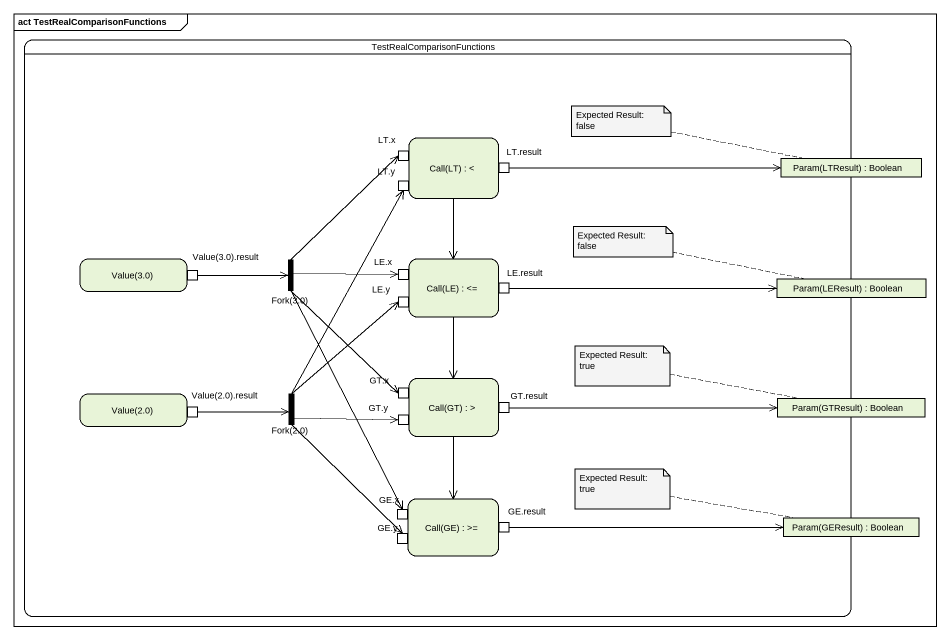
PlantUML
@startuml
mainframe act TestRealComparisonFunctions
hide empty description
state TestRealComparisonFunctions {
  state "Call(LT) : <" as Call_LT {
    state "LT.x" as LT_x <<inputPin>>
    state "LT.result" as LT_result <<outputPin>>
    state "LT.y" as LT_y <<inputPin>>
  }
  state "Param(LTResult) : Boolean" as Param_LTResult <<object>>
  state "Value(3.0)" as Value_3_0 {
    state "Value(3.0).result" as Value_3_0_result <<outputPin>>
  }
  state "Fork(3.0)" as Fork_3_0 <<fork>>
  state "Call(LE) : <=" as Call_LE {
    state "LE.x" as LE_x <<inputPin>>
    state "LE.result" as LE_result <<outputPin>>
    state "LE.y" as LE_y <<inputPin>>
  }
  state "Param(LEResult) : Boolean" as Param_LEResult <<object>>
  state "Value(2.0)" as Value_2_0 {
    state "Value(2.0).result" as Value_2_0_result <<outputPin>>
  }
  state "Fork(2.0)" as Fork_2_0 <<fork>>
  state "Call(GT) : >" as Call_GT {
    state "GT.x" as GT_x <<inputPin>>
    state "GT.result" as GT_result <<outputPin>>
    state "GT.y" as GT_y <<inputPin>>
  }
  state "Param(GTResult) : Boolean" as Param_GTResult <<object>>
  state "Call(GE) : >=" as Call_GE {
    state "GE.x" as GE_x <<inputPin>>
    state "GE.y" as GE_y <<inputPin>>
    state "GE.result" as GE_result <<outputPin>>
  }
  state "Param(GEResult) : Boolean" as Param_GEResult <<object>>
}
Call_LT --> Call_LE
LT_result -right-> Param_LTResult
Value_3_0_result -right-> Fork_3_0
Fork_3_0 -up-> LT_x
Fork_3_0 -right-> LE_x
Fork_3_0 --> GT_x
Fork_3_0 --> GE_x
Call_LE --> Call_GT
LE_result -right-> Param_LEResult
Fork_2_0 -up-> LT_y
Fork_2_0 -up-> LE_y
Fork_2_0 -right-> GT_y
Fork_2_0 --> GE_y
Call_GT --> Call_GE
GT_result -right-> Param_GTResult
Value_2_0_result -right-> Fork_2_0
GE_result -right-> Param_GEResult
note left of Param_LTResult : Expected Result: false
note left of Param_LEResult : Expected Result: false
note left of Param_GTResult : Expected Result: true
note left of Param_GEResult : Expected Result: true
@enduml
